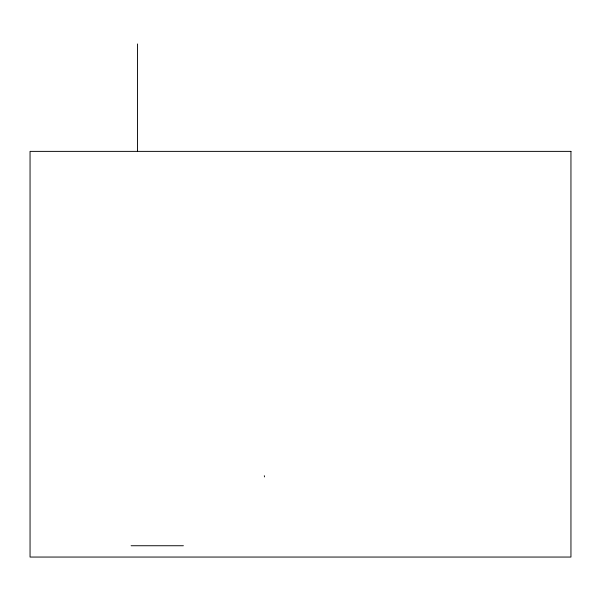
<?xml version="1.0" encoding="UTF-8"?>
<svg xmlns="http://www.w3.org/2000/svg" width="601" height="601" viewBox="0 0 601 601"><rect width="100%" height="100%" fill="white"/><g stroke="black" fill="none" stroke-linecap="round" stroke-linejoin="round"><path stroke-width="0.9" d="M131.116 545.738L183.388 545.738M264.32 475.714L264.5 476.939M137.479 43.948L137.479 151.377M570.95 151.377L30.05 151.377L30.05 557.052L570.95 557.052L570.95 151.377"/></g></svg>
